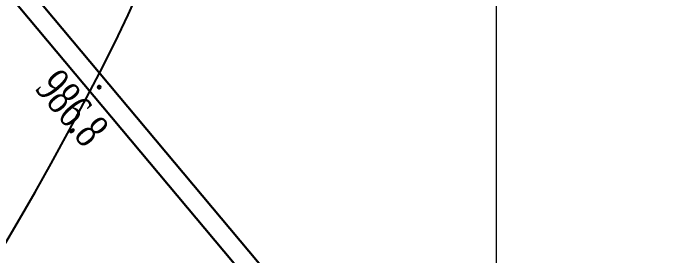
# Model space of a CAD drawing. Header units: millimetres. Extents: x 37412591 to 74834139, y 4258245 to 8527567.
# Drawn here: x 37414374.1 to 37414545.9, y 4260277 to 4260340 of the extents above; entities that cross this region are included whole.
import ezdxf

# ---------------------------------------------------------------- set-up
doc = ezdxf.new("R2010")
doc.units = ezdxf.units.MM
for name, color, linetype in [('0测量点名称', 7, 'Continuous'), ('6号煤底板等高线', 7, 'Continuous'), ('ZDH', 1, 'Continuous')]:
    doc.layers.add(name, color=color, linetype=linetype)
doc.styles.get("Standard").update_dxf_attribs({"font": 'simfang.ttf', "width": 0.6667})
doc.linetypes.add('447', pattern='A,8,-1,[148,AAA.SHX,S=1,R=0,X=0,Y=0],-1', length=10)

msp = doc.modelspace()

# ---------------------------------------------------------------- hatches: boundary and pattern name
at = {"linetype": '447', "ltscale": 0.5}
h = msp.add_hatch(color=0, dxfattribs=at)
h.dxf.hatch_style = 1
h.paths.add_polyline_path([(37414396.07, 4260320.79, 1), (37414396.86, 4260320.79, 1)])

# ---------------------------------------------------------------- linework, layer by layer
at = {"linetype": 'ByBlock', "lineweight": 20}
msp.add_line((37414500, 4258300.88, 4910.12), (37414500, 4263462.94, 4910.12), dxfattribs=at)
at = {"color": 0, "lineweight": 30, "ltscale": 5}
for p, q in [((37413489.47, 4261397.14), (37414852.31, 4259773.95)), ((37414242.36, 4260508.2), (37414528.05, 4260167.94))]:
    msp.add_line(p, q, dxfattribs=at)
at = {"color": 0, "linetype": '447', "ltscale": 0.5}
msp.add_circle((37414396.47, 4260320.79), 0.398, dxfattribs=at)
at = {"color": 30, "linetype": 'ByBlock', "lineweight": -3, "ltscale": 0.005}
msp.add_point((37414396.47, 4260320.79), dxfattribs=at)
at = {"color": 2, "linetype": 'ByBlock', "lineweight": -3, "ltscale": 0.005}
msp.add_point((37414396.47, 4260320.79), dxfattribs=at)
at = {"color": 0, "ltscale": 5}
for p in [(37414396.47, 4260320.79), (37414396.47, 4260320.79, -3)]:
    msp.add_point(p, dxfattribs=at)
at = {"color": 1}
msp.add_point((37414396.47, 4260320.79), dxfattribs=at)
at = {"layer": '6号煤底板等高线', "elevation": 3681.95}
msp.add_lwpolyline([(37414370.93, 4260278.33), (37414375.76, 4260286.48), (37414379.84, 4260293.54), (37414384.01, 4260300.95), (37414388.78, 4260309.66), (37414393.21, 4260317.98), (37414397.48, 4260326.25), (37414401.41, 4260334.13), (37414404.02, 4260339.61), (37414406.85, 4260345.85)], dxfattribs=at)
at = {"layer": 'ZDH', "color": 0, "lineweight": -3}
msp.add_point((37414396.33, 4260321.08, 8.99), dxfattribs=at)

# ---------------------------------------------------------------- texts
at = {"layer": '0测量点名称', "color": 0, "lineweight": 30, "ltscale": 5, "insert": (37414379.38, 4260320.24, 0.01), "char_height": 9, "width": 23.085, "attachment_point": 7, "rotation": 309.7605}
msp.add_mtext('{\\fTimes New Roman|b0|i0|c0|p18;986.8}', dxfattribs=at)

doc.saveas('drawing.dxf')
